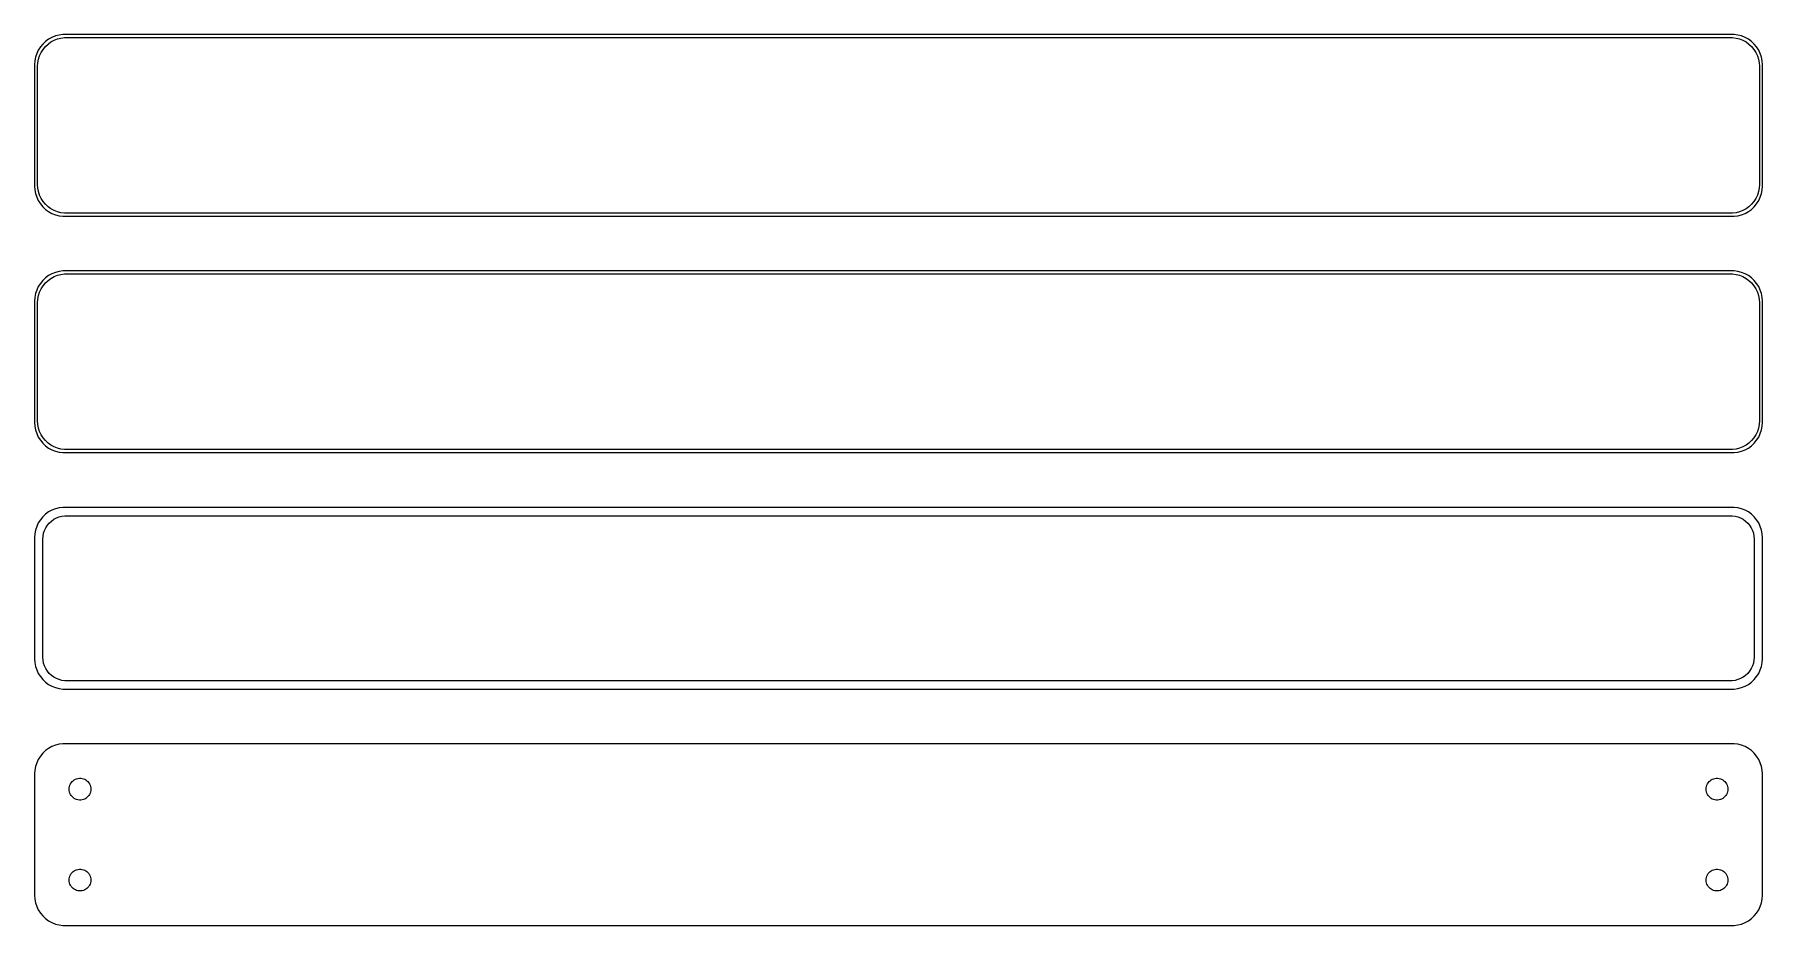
# Model space of a CAD drawing. Header units: metres. Extents: x -142 to 142, y 102 to 249.
import ezdxf

# ---------------------------------------------------------------- set-up
doc = ezdxf.new("R2010")
doc.units = ezdxf.units.M

msp = doc.modelspace()

# ---------------------------------------------------------------- linework, layer by layer
for p, q in [((-140.179, 248.222), (-140.687, 247.853)), ((-139.629, 248.524), (-140.179, 248.222)), ((-139.795, 247.761), (-139.272, 248.048)), ((-139.045, 248.755), (-139.629, 248.524)), ((-139.272, 248.048), (-138.718, 248.268)), ((-138.437, 248.911), (-139.045, 248.755)), ((-138.718, 248.268), (-138.14, 248.416)), ((-137.814, 248.99), (-138.437, 248.911)), ((-138.14, 248.416), (-137.548, 248.491)), ((137.814, 248.99), (-137.814, 248.99)), ((-137.548, 248.491), (137.548, 248.491)), ((137.548, 248.491), (138.14, 248.416)), ((138.437, 248.911), (137.814, 248.99)), ((138.14, 248.416), (138.718, 248.268)), ((139.045, 248.755), (138.437, 248.911)), ((138.718, 248.268), (139.272, 248.048)), ((139.629, 248.524), (139.045, 248.755)), ((139.272, 248.048), (139.795, 247.761)), ((140.179, 248.222), (139.629, 248.524)), ((140.687, 247.853), (140.179, 248.222)), ((-142.343, 245.243), (-142.461, 244.627)), ((-142.149, 245.841), (-142.343, 245.243)), ((-141.882, 246.409), (-142.149, 245.841)), ((-141.545, 246.939), (-141.882, 246.409)), ((-141.851, 244.931), (-141.666, 245.499)), ((-141.666, 245.499), (-141.412, 246.038)), ((-141.145, 247.423), (-141.545, 246.939)), ((-141.412, 246.038), (-141.093, 246.542)), ((-140.687, 247.853), (-141.145, 247.423)), ((-141.093, 246.542), (-140.713, 247.002)), ((-140.713, 247.002), (-140.278, 247.41)), ((-140.278, 247.41), (-139.795, 247.761)), ((139.795, 247.761), (140.278, 247.41)), ((140.278, 247.41), (140.713, 247.002)), ((141.145, 247.423), (140.687, 247.853)), ((140.713, 247.002), (141.093, 246.542)), ((141.093, 246.542), (141.412, 246.038)), ((141.545, 246.939), (141.145, 247.423)), ((141.412, 246.038), (141.666, 245.499)), ((141.882, 246.409), (141.545, 246.939)), ((141.666, 245.499), (141.851, 244.931)), ((142.149, 245.841), (141.882, 246.409)), ((142.343, 245.243), (142.149, 245.841)), ((142.461, 244.627), (142.343, 245.243)), ((-142.461, 244.627), (-142.5, 244)), ((-142.5, 244), (-142.5, 224)), ((-142, 243.75), (-141.963, 244.345)), ((-142, 224.25), (-142, 243.75)), ((-141.963, 244.345), (-141.851, 244.931)), ((141.851, 244.931), (141.963, 244.345)), ((141.963, 244.345), (142, 243.75)), ((142, 243.75), (142, 224.25)), ((142.5, 244), (142.461, 244.627)), ((142.5, 224), (142.5, 244)), ((-142.5, 224), (-142.461, 223.373)), ((-142.461, 223.373), (-142.343, 222.757)), ((-142.343, 222.757), (-142.149, 222.159)), ((-141.963, 223.655), (-142, 224.25)), ((-141.851, 223.069), (-141.963, 223.655)), ((-141.666, 222.501), (-141.851, 223.069)), ((-141.412, 221.962), (-141.666, 222.501)), ((141.666, 222.501), (141.412, 221.962)), ((141.851, 223.069), (141.666, 222.501)), ((141.963, 223.655), (141.851, 223.069)), ((142, 224.25), (141.963, 223.655)), ((142.149, 222.159), (142.343, 222.757)), ((142.343, 222.757), (142.461, 223.373)), ((142.461, 223.373), (142.5, 224)), ((-142.149, 222.159), (-141.882, 221.591)), ((-141.882, 221.591), (-141.545, 221.061)), ((-141.545, 221.061), (-141.145, 220.577)), ((-141.093, 221.458), (-141.412, 221.962)), ((-141.145, 220.577), (-140.687, 220.147)), ((-140.713, 220.998), (-141.093, 221.458)), ((-140.278, 220.59), (-140.713, 220.998)), ((-140.687, 220.147), (-140.179, 219.778)), ((-139.795, 220.239), (-140.278, 220.59)), ((-140.179, 219.778), (-139.629, 219.476)), ((-139.272, 219.952), (-139.795, 220.239)), ((-139.629, 219.476), (-139.045, 219.245)), ((-138.718, 219.732), (-139.272, 219.952)), ((-138.14, 219.584), (-138.718, 219.732)), ((-137.548, 219.509), (-138.14, 219.584)), ((137.548, 219.509), (-137.548, 219.509)), ((138.14, 219.584), (137.548, 219.509)), ((138.718, 219.732), (138.14, 219.584)), ((139.272, 219.952), (138.718, 219.732)), ((139.045, 219.245), (139.629, 219.476)), ((139.795, 220.239), (139.272, 219.952)), ((139.629, 219.476), (140.179, 219.778)), ((140.278, 220.59), (139.795, 220.239)), ((140.179, 219.778), (140.687, 220.147)), ((140.713, 220.998), (140.278, 220.59)), ((140.687, 220.147), (141.145, 220.577)), ((141.093, 221.458), (140.713, 220.998)), ((141.412, 221.962), (141.093, 221.458)), ((141.145, 220.577), (141.545, 221.061)), ((141.545, 221.061), (141.882, 221.591)), ((141.882, 221.591), (142.149, 222.159)), ((-139.045, 219.245), (-138.437, 219.089)), ((-138.437, 219.089), (-137.814, 219.01)), ((-137.814, 219.01), (137.814, 219.01)), ((137.814, 219.01), (138.437, 219.089)), ((138.437, 219.089), (139.045, 219.245)), ((-141.145, 208.423), (-141.545, 207.939)), ((-140.687, 208.853), (-141.145, 208.423)), ((-140.713, 208.002), (-140.278, 208.41)), ((-140.179, 209.222), (-140.687, 208.853)), ((-140.278, 208.41), (-139.795, 208.761)), ((-139.629, 209.524), (-140.179, 209.222)), ((-139.795, 208.761), (-139.272, 209.048)), ((-139.045, 209.755), (-139.629, 209.524)), ((-139.272, 209.048), (-138.718, 209.268)), ((-138.437, 209.911), (-139.045, 209.755)), ((-138.718, 209.268), (-138.14, 209.416)), ((-137.814, 209.99), (-138.437, 209.911)), ((-138.14, 209.416), (-137.548, 209.491)), ((137.814, 209.99), (-137.814, 209.99)), ((-137.548, 209.491), (137.548, 209.491)), ((137.548, 209.491), (138.14, 209.416)), ((138.437, 209.911), (137.814, 209.99)), ((138.14, 209.416), (138.718, 209.268)), ((139.045, 209.755), (138.437, 209.911)), ((138.718, 209.268), (139.272, 209.048)), ((139.629, 209.524), (139.045, 209.755)), ((139.272, 209.048), (139.795, 208.761)), ((140.179, 209.222), (139.629, 209.524)), ((139.795, 208.761), (140.278, 208.41)), ((140.687, 208.853), (140.179, 209.222)), ((140.278, 208.41), (140.713, 208.002)), ((141.145, 208.423), (140.687, 208.853)), ((141.545, 207.939), (141.145, 208.423)), ((-142.461, 205.627), (-142.5, 205)), ((-142.343, 206.243), (-142.461, 205.627)), ((-142.149, 206.841), (-142.343, 206.243)), ((-141.882, 207.409), (-142.149, 206.841)), ((-142, 204.75), (-141.963, 205.345)), ((-141.963, 205.345), (-141.851, 205.931)), ((-141.545, 207.939), (-141.882, 207.409)), ((-141.851, 205.931), (-141.666, 206.499)), ((-141.666, 206.499), (-141.412, 207.038)), ((-141.412, 207.038), (-141.093, 207.542)), ((-141.093, 207.542), (-140.713, 208.002)), ((140.713, 208.002), (141.093, 207.542)), ((141.093, 207.542), (141.412, 207.038)), ((141.412, 207.038), (141.666, 206.499)), ((141.882, 207.409), (141.545, 207.939)), ((141.666, 206.499), (141.851, 205.931)), ((141.851, 205.931), (141.963, 205.345)), ((142.149, 206.841), (141.882, 207.409)), ((141.963, 205.345), (142, 204.75)), ((142.343, 206.243), (142.149, 206.841)), ((142.461, 205.627), (142.343, 206.243)), ((142.5, 205), (142.461, 205.627)), ((-142.5, 205), (-142.5, 185)), ((-142, 185.25), (-142, 204.75)), ((142, 204.75), (142, 185.25)), ((142.5, 185), (142.5, 205)), ((-141.963, 184.655), (-142, 185.25)), ((142, 185.25), (141.963, 184.655)), ((-142.5, 185), (-142.461, 184.373)), ((-142.461, 184.373), (-142.343, 183.757)), ((-142.343, 183.757), (-142.149, 183.159)), ((-142.149, 183.159), (-141.882, 182.591)), ((-141.851, 184.069), (-141.963, 184.655)), ((-141.882, 182.591), (-141.545, 182.061)), ((-141.666, 183.501), (-141.851, 184.069)), ((-141.412, 182.962), (-141.666, 183.501)), ((-141.093, 182.458), (-141.412, 182.962)), ((-140.713, 181.998), (-141.093, 182.458)), ((141.093, 182.458), (140.713, 181.998)), ((141.412, 182.962), (141.093, 182.458)), ((141.666, 183.501), (141.412, 182.962)), ((141.545, 182.061), (141.882, 182.591)), ((141.851, 184.069), (141.666, 183.501)), ((141.963, 184.655), (141.851, 184.069)), ((141.882, 182.591), (142.149, 183.159)), ((142.149, 183.159), (142.343, 183.757)), ((142.343, 183.757), (142.461, 184.373)), ((142.461, 184.373), (142.5, 185)), ((-141.545, 182.061), (-141.145, 181.577)), ((-141.145, 181.577), (-140.687, 181.147)), ((-140.278, 181.59), (-140.713, 181.998)), ((-140.687, 181.147), (-140.179, 180.778)), ((-139.795, 181.239), (-140.278, 181.59)), ((-140.179, 180.778), (-139.629, 180.476)), ((-139.272, 180.952), (-139.795, 181.239)), ((-139.629, 180.476), (-139.045, 180.245)), ((-138.718, 180.732), (-139.272, 180.952)), ((-139.045, 180.245), (-138.437, 180.089)), ((-138.14, 180.584), (-138.718, 180.732)), ((-138.437, 180.089), (-137.814, 180.01)), ((-137.548, 180.509), (-138.14, 180.584)), ((-137.814, 180.01), (137.814, 180.01)), ((137.548, 180.509), (-137.548, 180.509)), ((138.14, 180.584), (137.548, 180.509)), ((137.814, 180.01), (138.437, 180.089)), ((138.718, 180.732), (138.14, 180.584)), ((138.437, 180.089), (139.045, 180.245)), ((139.272, 180.952), (138.718, 180.732)), ((139.045, 180.245), (139.629, 180.476)), ((139.795, 181.239), (139.272, 180.952)), ((139.629, 180.476), (140.179, 180.778)), ((140.278, 181.59), (139.795, 181.239)), ((140.179, 180.778), (140.687, 181.147)), ((140.713, 181.998), (140.278, 181.59)), ((140.687, 181.147), (141.145, 181.577)), ((141.145, 181.577), (141.545, 182.061)), ((-141.882, 168.409), (-142.149, 167.841)), ((-141.545, 168.939), (-141.882, 168.409)), ((-141.145, 169.423), (-141.545, 168.939)), ((-140.687, 169.853), (-141.145, 169.423)), ((-140.179, 170.222), (-140.687, 169.853)), ((-140.38, 168.024), (-140.071, 168.399)), ((-139.629, 170.524), (-140.179, 170.222)), ((-140.071, 168.399), (-139.716, 168.731)), ((-139.716, 168.731), (-139.323, 169.017)), ((-139.045, 170.755), (-139.629, 170.524)), ((-139.323, 169.017), (-138.898, 169.251)), ((-138.437, 170.911), (-139.045, 170.755)), ((-138.898, 169.251), (-138.446, 169.43)), ((-138.446, 169.43), (-137.975, 169.551)), ((-137.814, 170.99), (-138.437, 170.911)), ((-137.975, 169.551), (-137.493, 169.612)), ((137.814, 170.99), (-137.814, 170.99)), ((-137.493, 169.612), (137.493, 169.612)), ((137.493, 169.612), (137.975, 169.551)), ((138.437, 170.911), (137.814, 170.99)), ((137.975, 169.551), (138.446, 169.43)), ((139.045, 170.755), (138.437, 170.911)), ((138.446, 169.43), (138.898, 169.251)), ((138.898, 169.251), (139.323, 169.017)), ((139.629, 170.524), (139.045, 170.755)), ((139.323, 169.017), (139.716, 168.731)), ((140.179, 170.222), (139.629, 170.524)), ((139.716, 168.731), (140.071, 168.399)), ((140.071, 168.399), (140.38, 168.024)), ((140.687, 169.853), (140.179, 170.222)), ((141.145, 169.423), (140.687, 169.853)), ((141.545, 168.939), (141.145, 169.423)), ((141.882, 168.409), (141.545, 168.939)), ((142.149, 167.841), (141.882, 168.409)), ((-142.461, 166.627), (-142.5, 166)), ((-142.5, 166), (-142.5, 146)), ((-142.343, 167.243), (-142.461, 166.627)), ((-142.149, 167.841), (-142.343, 167.243)), ((-141.119, 165.75), (-141.089, 166.235)), ((-141.119, 146.25), (-141.119, 165.75)), ((-141.089, 166.235), (-140.998, 166.712)), ((-140.998, 166.712), (-140.848, 167.174)), ((-140.848, 167.174), (-140.641, 167.614)), ((-140.641, 167.614), (-140.38, 168.024)), ((140.38, 168.024), (140.641, 167.614)), ((140.641, 167.614), (140.848, 167.174)), ((140.848, 167.174), (140.998, 166.712)), ((140.998, 166.712), (141.089, 166.235)), ((141.089, 166.235), (141.119, 165.75)), ((141.119, 165.75), (141.119, 146.25)), ((142.343, 167.243), (142.149, 167.841)), ((142.461, 166.627), (142.343, 167.243)), ((142.5, 166), (142.461, 166.627)), ((142.5, 146), (142.5, 166)), ((-142.5, 146), (-142.461, 145.373)), ((-142.461, 145.373), (-142.343, 144.757)), ((-141.089, 145.765), (-141.119, 146.25)), ((-140.998, 145.288), (-141.089, 145.765)), ((141.089, 145.765), (140.998, 145.288)), ((141.119, 146.25), (141.089, 145.765)), ((142.343, 144.757), (142.461, 145.373)), ((142.461, 145.373), (142.5, 146)), ((-142.343, 144.757), (-142.149, 144.159)), ((-142.149, 144.159), (-141.882, 143.591)), ((-141.882, 143.591), (-141.545, 143.061)), ((-141.545, 143.061), (-141.145, 142.577)), ((-141.145, 142.577), (-140.687, 142.147)), ((-140.848, 144.826), (-140.998, 145.288)), ((-140.641, 144.386), (-140.848, 144.826)), ((-140.38, 143.976), (-140.641, 144.386)), ((-140.071, 143.601), (-140.38, 143.976)), ((-139.716, 143.269), (-140.071, 143.601)), ((-139.323, 142.983), (-139.716, 143.269)), ((-138.898, 142.749), (-139.323, 142.983)), ((-138.446, 142.57), (-138.898, 142.749)), ((-137.975, 142.449), (-138.446, 142.57)), ((138.446, 142.57), (137.975, 142.449)), ((138.898, 142.749), (138.446, 142.57)), ((139.323, 142.983), (138.898, 142.749)), ((139.716, 143.269), (139.323, 142.983)), ((140.071, 143.601), (139.716, 143.269)), ((140.38, 143.976), (140.071, 143.601)), ((140.641, 144.386), (140.38, 143.976)), ((140.848, 144.826), (140.641, 144.386)), ((140.687, 142.147), (141.145, 142.577)), ((140.998, 145.288), (140.848, 144.826)), ((141.145, 142.577), (141.545, 143.061)), ((141.545, 143.061), (141.882, 143.591)), ((141.882, 143.591), (142.149, 144.159)), ((142.149, 144.159), (142.343, 144.757)), ((-140.687, 142.147), (-140.179, 141.778)), ((-140.179, 141.778), (-139.629, 141.476)), ((-139.629, 141.476), (-139.045, 141.245)), ((-139.045, 141.245), (-138.437, 141.089)), ((-138.437, 141.089), (-137.814, 141.01)), ((-137.493, 142.388), (-137.975, 142.449)), ((-137.814, 141.01), (137.814, 141.01)), ((137.493, 142.388), (-137.493, 142.388)), ((137.975, 142.449), (137.493, 142.388)), ((137.814, 141.01), (138.437, 141.089)), ((138.437, 141.089), (139.045, 141.245)), ((139.045, 141.245), (139.629, 141.476)), ((139.629, 141.476), (140.179, 141.778)), ((140.179, 141.778), (140.687, 142.147)), ((-140.179, 131.222), (-140.687, 130.853)), ((-139.629, 131.524), (-140.179, 131.222)), ((-139.045, 131.755), (-139.629, 131.524)), ((-138.437, 131.911), (-139.045, 131.755)), ((-137.814, 131.99), (-138.437, 131.911)), ((137.814, 131.99), (-137.814, 131.99)), ((138.437, 131.911), (137.814, 131.99)), ((139.045, 131.755), (138.437, 131.911)), ((139.629, 131.524), (139.045, 131.755)), ((140.179, 131.222), (139.629, 131.524)), ((140.687, 130.853), (140.179, 131.222)), ((-142.149, 128.841), (-142.343, 128.243)), ((-141.882, 129.409), (-142.149, 128.841)), ((-141.545, 129.939), (-141.882, 129.409)), ((-141.145, 130.423), (-141.545, 129.939)), ((-140.687, 130.853), (-141.145, 130.423)), ((141.145, 130.423), (140.687, 130.853)), ((141.545, 129.939), (141.145, 130.423)), ((141.882, 129.409), (141.545, 129.939)), ((142.149, 128.841), (141.882, 129.409)), ((142.343, 128.243), (142.149, 128.841)), ((-142.461, 127.627), (-142.5, 127)), ((-142.5, 127), (-142.5, 107)), ((-142.343, 128.243), (-142.461, 127.627)), ((-136.577, 125.367), (-136.456, 125.558)), ((-136.456, 125.558), (-136.312, 125.732)), ((-136.312, 125.732), (-136.147, 125.887)), ((-136.147, 125.887), (-135.964, 126.02)), ((-135.964, 126.02), (-135.766, 126.129)), ((-135.766, 126.129), (-135.556, 126.212)), ((-135.556, 126.212), (-135.337, 126.268)), ((-135.337, 126.268), (-135.113, 126.296)), ((-135.113, 126.296), (-134.887, 126.296)), ((-134.887, 126.296), (-134.663, 126.268)), ((-134.663, 126.268), (-134.444, 126.212)), ((-134.444, 126.212), (-134.234, 126.129)), ((-134.234, 126.129), (-134.036, 126.02)), ((-134.036, 126.02), (-133.853, 125.887)), ((-133.853, 125.887), (-133.688, 125.732)), ((-133.688, 125.732), (-133.544, 125.558)), ((-133.544, 125.558), (-133.423, 125.367)), ((133.423, 125.367), (133.544, 125.558)), ((133.544, 125.558), (133.688, 125.732)), ((133.688, 125.732), (133.853, 125.887)), ((133.853, 125.887), (134.036, 126.02)), ((134.036, 126.02), (134.234, 126.129)), ((134.234, 126.129), (134.444, 126.212)), ((134.444, 126.212), (134.663, 126.268)), ((134.663, 126.268), (134.887, 126.296)), ((134.887, 126.296), (135.113, 126.296)), ((135.113, 126.296), (135.337, 126.268)), ((135.337, 126.268), (135.556, 126.212)), ((135.556, 126.212), (135.766, 126.129)), ((135.766, 126.129), (135.964, 126.02)), ((135.964, 126.02), (136.147, 125.887)), ((136.147, 125.887), (136.312, 125.732)), ((136.312, 125.732), (136.456, 125.558)), ((136.456, 125.558), (136.577, 125.367)), ((142.461, 127.627), (142.343, 128.243)), ((142.5, 127), (142.461, 127.627)), ((142.5, 107), (142.5, 127)), ((-136.8, 124.5), (-136.786, 124.726)), ((-136.786, 124.274), (-136.8, 124.5)), ((-136.786, 124.726), (-136.743, 124.948)), ((-136.743, 124.052), (-136.786, 124.274)), ((-136.743, 124.948), (-136.674, 125.163)), ((-136.674, 123.837), (-136.743, 124.052)), ((-136.674, 125.163), (-136.577, 125.367)), ((-136.577, 123.633), (-136.674, 123.837)), ((-136.456, 123.442), (-136.577, 123.633)), ((-136.312, 123.268), (-136.456, 123.442)), ((-136.147, 123.113), (-136.312, 123.268)), ((-135.964, 122.98), (-136.147, 123.113)), ((-135.766, 122.871), (-135.964, 122.98)), ((-135.556, 122.788), (-135.766, 122.871)), ((-135.337, 122.732), (-135.556, 122.788)), ((-135.113, 122.704), (-135.337, 122.732)), ((-134.887, 122.704), (-135.113, 122.704)), ((-134.663, 122.732), (-134.887, 122.704)), ((-134.444, 122.788), (-134.663, 122.732)), ((-134.234, 122.871), (-134.444, 122.788)), ((-134.036, 122.98), (-134.234, 122.871)), ((-133.853, 123.113), (-134.036, 122.98)), ((-133.688, 123.268), (-133.853, 123.113)), ((-133.544, 123.442), (-133.688, 123.268)), ((-133.423, 123.633), (-133.544, 123.442)), ((-133.423, 125.367), (-133.326, 125.163)), ((-133.326, 123.837), (-133.423, 123.633)), ((-133.326, 125.163), (-133.257, 124.948)), ((-133.257, 124.052), (-133.326, 123.837)), ((-133.257, 124.948), (-133.214, 124.726)), ((-133.214, 124.274), (-133.257, 124.052)), ((-133.214, 124.726), (-133.2, 124.5)), ((-133.2, 124.5), (-133.214, 124.274)), ((133.2, 124.5), (133.214, 124.726)), ((133.214, 124.274), (133.2, 124.5)), ((133.214, 124.726), (133.257, 124.948)), ((133.257, 124.052), (133.214, 124.274)), ((133.257, 124.948), (133.326, 125.163)), ((133.326, 123.837), (133.257, 124.052)), ((133.326, 125.163), (133.423, 125.367)), ((133.423, 123.633), (133.326, 123.837)), ((133.544, 123.442), (133.423, 123.633)), ((133.688, 123.268), (133.544, 123.442)), ((133.853, 123.113), (133.688, 123.268)), ((134.036, 122.98), (133.853, 123.113)), ((134.234, 122.871), (134.036, 122.98)), ((134.444, 122.788), (134.234, 122.871)), ((134.663, 122.732), (134.444, 122.788)), ((134.887, 122.704), (134.663, 122.732)), ((135.113, 122.704), (134.887, 122.704)), ((135.337, 122.732), (135.113, 122.704)), ((135.556, 122.788), (135.337, 122.732)), ((135.766, 122.871), (135.556, 122.788)), ((135.964, 122.98), (135.766, 122.871)), ((136.147, 123.113), (135.964, 122.98)), ((136.312, 123.268), (136.147, 123.113)), ((136.456, 123.442), (136.312, 123.268)), ((136.577, 123.633), (136.456, 123.442)), ((136.577, 125.367), (136.674, 125.163)), ((136.674, 123.837), (136.577, 123.633)), ((136.674, 125.163), (136.743, 124.948)), ((136.743, 124.052), (136.674, 123.837)), ((136.743, 124.948), (136.786, 124.726)), ((136.786, 124.274), (136.743, 124.052)), ((136.786, 124.726), (136.8, 124.5)), ((136.8, 124.5), (136.786, 124.274)), ((-135.766, 111.129), (-135.556, 111.212)), ((-135.556, 111.212), (-135.337, 111.268)), ((-135.337, 111.268), (-135.113, 111.296)), ((-135.113, 111.296), (-134.887, 111.296)), ((-134.887, 111.296), (-134.663, 111.268)), ((-134.663, 111.268), (-134.444, 111.212)), ((-134.444, 111.212), (-134.234, 111.129)), ((134.234, 111.129), (134.444, 111.212)), ((134.444, 111.212), (134.663, 111.268)), ((134.663, 111.268), (134.887, 111.296)), ((134.887, 111.296), (135.113, 111.296)), ((135.113, 111.296), (135.337, 111.268)), ((135.337, 111.268), (135.556, 111.212)), ((135.556, 111.212), (135.766, 111.129)), ((-136.8, 109.5), (-136.786, 109.726)), ((-136.786, 109.274), (-136.8, 109.5)), ((-136.786, 109.726), (-136.743, 109.948)), ((-136.743, 109.052), (-136.786, 109.274)), ((-136.743, 109.948), (-136.674, 110.163)), ((-136.674, 108.837), (-136.743, 109.052)), ((-136.674, 110.163), (-136.577, 110.367)), ((-136.577, 108.633), (-136.674, 108.837)), ((-136.577, 110.367), (-136.456, 110.558)), ((-136.456, 108.442), (-136.577, 108.633)), ((-136.456, 110.558), (-136.312, 110.732)), ((-136.312, 108.268), (-136.456, 108.442)), ((-136.312, 110.732), (-136.147, 110.887)), ((-136.147, 110.887), (-135.964, 111.02)), ((-135.964, 111.02), (-135.766, 111.129)), ((-134.234, 111.129), (-134.036, 111.02)), ((-134.036, 111.02), (-133.853, 110.887)), ((-133.853, 110.887), (-133.688, 110.732)), ((-133.688, 110.732), (-133.544, 110.558)), ((-133.544, 108.442), (-133.688, 108.268)), ((-133.544, 110.558), (-133.423, 110.367)), ((-133.423, 108.633), (-133.544, 108.442)), ((-133.423, 110.367), (-133.326, 110.163)), ((-133.326, 108.837), (-133.423, 108.633)), ((-133.326, 110.163), (-133.257, 109.948)), ((-133.257, 109.052), (-133.326, 108.837)), ((-133.257, 109.948), (-133.214, 109.726)), ((-133.214, 109.274), (-133.257, 109.052)), ((-133.214, 109.726), (-133.2, 109.5)), ((-133.2, 109.5), (-133.214, 109.274)), ((133.2, 109.5), (133.214, 109.726)), ((133.214, 109.274), (133.2, 109.5)), ((133.214, 109.726), (133.257, 109.948)), ((133.257, 109.052), (133.214, 109.274)), ((133.257, 109.948), (133.326, 110.163)), ((133.326, 108.837), (133.257, 109.052)), ((133.326, 110.163), (133.423, 110.367)), ((133.423, 108.633), (133.326, 108.837)), ((133.423, 110.367), (133.544, 110.558)), ((133.544, 108.442), (133.423, 108.633)), ((133.544, 110.558), (133.688, 110.732)), ((133.688, 108.268), (133.544, 108.442)), ((133.688, 110.732), (133.853, 110.887)), ((133.853, 110.887), (134.036, 111.02)), ((134.036, 111.02), (134.234, 111.129)), ((135.766, 111.129), (135.964, 111.02)), ((135.964, 111.02), (136.147, 110.887)), ((136.147, 110.887), (136.312, 110.732)), ((136.312, 110.732), (136.456, 110.558)), ((136.456, 108.442), (136.312, 108.268)), ((136.456, 110.558), (136.577, 110.367)), ((136.577, 108.633), (136.456, 108.442)), ((136.577, 110.367), (136.674, 110.163)), ((136.674, 108.837), (136.577, 108.633)), ((136.674, 110.163), (136.743, 109.948)), ((136.743, 109.052), (136.674, 108.837)), ((136.743, 109.948), (136.786, 109.726)), ((136.786, 109.274), (136.743, 109.052)), ((136.786, 109.726), (136.8, 109.5)), ((136.8, 109.5), (136.786, 109.274)), ((-142.5, 107), (-142.461, 106.373)), ((-142.461, 106.373), (-142.343, 105.757)), ((-142.343, 105.757), (-142.149, 105.159)), ((-136.147, 108.113), (-136.312, 108.268)), ((-135.964, 107.98), (-136.147, 108.113)), ((-135.766, 107.871), (-135.964, 107.98)), ((-135.556, 107.788), (-135.766, 107.871)), ((-135.337, 107.732), (-135.556, 107.788)), ((-135.113, 107.704), (-135.337, 107.732)), ((-134.887, 107.704), (-135.113, 107.704)), ((-134.663, 107.732), (-134.887, 107.704)), ((-134.444, 107.788), (-134.663, 107.732)), ((-134.234, 107.871), (-134.444, 107.788)), ((-134.036, 107.98), (-134.234, 107.871)), ((-133.853, 108.113), (-134.036, 107.98)), ((-133.688, 108.268), (-133.853, 108.113)), ((133.853, 108.113), (133.688, 108.268)), ((134.036, 107.98), (133.853, 108.113)), ((134.234, 107.871), (134.036, 107.98)), ((134.444, 107.788), (134.234, 107.871)), ((134.663, 107.732), (134.444, 107.788)), ((134.887, 107.704), (134.663, 107.732)), ((135.113, 107.704), (134.887, 107.704)), ((135.337, 107.732), (135.113, 107.704)), ((135.556, 107.788), (135.337, 107.732)), ((135.766, 107.871), (135.556, 107.788)), ((135.964, 107.98), (135.766, 107.871)), ((136.147, 108.113), (135.964, 107.98)), ((136.312, 108.268), (136.147, 108.113)), ((142.149, 105.159), (142.343, 105.757)), ((142.343, 105.757), (142.461, 106.373)), ((142.461, 106.373), (142.5, 107)), ((-142.149, 105.159), (-141.882, 104.591)), ((-141.882, 104.591), (-141.545, 104.061)), ((-141.545, 104.061), (-141.145, 103.577)), ((-141.145, 103.577), (-140.687, 103.147)), ((-140.687, 103.147), (-140.179, 102.778)), ((-140.179, 102.778), (-139.629, 102.476)), ((139.629, 102.476), (140.179, 102.778)), ((140.179, 102.778), (140.687, 103.147)), ((140.687, 103.147), (141.145, 103.577)), ((141.145, 103.577), (141.545, 104.061)), ((141.545, 104.061), (141.882, 104.591)), ((141.882, 104.591), (142.149, 105.159)), ((-139.629, 102.476), (-139.045, 102.245)), ((-139.045, 102.245), (-138.437, 102.089)), ((-138.437, 102.089), (-137.814, 102.01)), ((-137.814, 102.01), (137.814, 102.01)), ((137.814, 102.01), (138.437, 102.089)), ((138.437, 102.089), (139.045, 102.245)), ((139.045, 102.245), (139.629, 102.476))]:
    msp.add_line(p, q)

doc.saveas('drawing.dxf')
